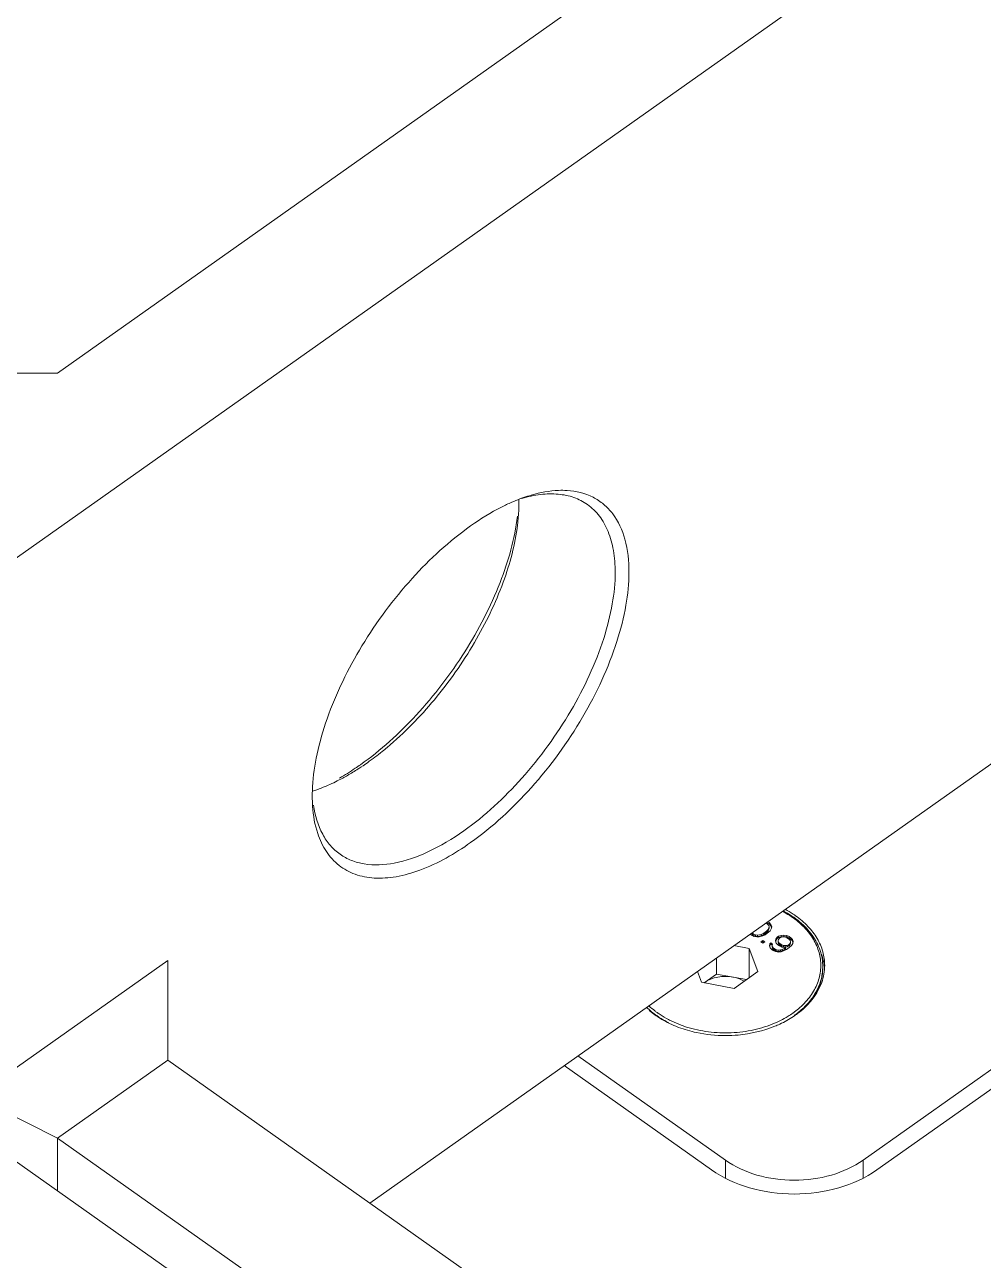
# Model space of a CAD drawing. Header units: millimetres. Extents: x 0 to 9253, y 0 to 2730.
# Drawn here: x 5074.2 to 5123.4, y 2062.3 to 2125.7 of the extents above; entities that cross this region are included whole.
import ezdxf

# ---------------------------------------------------------------- set-up
doc = ezdxf.new("R2010")
doc.units = ezdxf.units.MM
doc.layers.get('0').update_dxf_attribs({"lineweight": 13})

msp = doc.modelspace()

# ---------------------------------------------------------------- linework, layer by layer
at = {"color": 7, "linetype": 'Continuous'}
for p, q in [((5053.957, 2084.314), (5293.667, 2253.814)), ((5260.433, 2238.314), (5075.878, 2107.814)), ((5266.089, 2188.352), (5091.913, 2065.191)), ((5251.594, 2162.395), (5117.243, 2067.395)), ((5117.951, 2066.895), (5252.301, 2161.895)), ((5071.635, 2107.814), (5075.878, 2107.814)), ((5190.075, 1985.064), (5053.957, 2081.314)), ((5112.242, 2079.566), (5112.322, 2079.528)), ((5112.285, 2079.593), (5112.419, 2079.526)), ((5112.322, 2079.528), (5112.397, 2079.447)), ((5112.419, 2079.597), (5112.341, 2079.636)), ((5112.415, 2079.38), (5112.375, 2079.243)), ((5112.397, 2079.447), (5112.415, 2079.38)), ((5112.415, 2079.309), (5112.415, 2079.38)), ((5112.419, 2079.526), (5112.419, 2079.597)), ((5112.513, 2079.502), (5112.419, 2079.597)), ((5112.419, 2079.526), (5112.513, 2079.432)), ((5112.513, 2079.432), (5112.513, 2079.502)), ((5112.55, 2079.394), (5112.513, 2079.502)), ((5112.513, 2079.432), (5112.549, 2079.326)), ((5112.549, 2079.313), (5112.55, 2079.394)), ((5111.451, 2079.007), (5111.506, 2078.952)), ((5111.506, 2078.952), (5111.64, 2078.885)), ((5111.528, 2079.031), (5111.603, 2078.95)), ((5111.603, 2079.02), (5111.551, 2079.077)), ((5111.603, 2078.95), (5111.603, 2079.02)), ((5111.718, 2078.967), (5111.603, 2079.02)), ((5111.603, 2078.95), (5111.718, 2078.896)), ((5111.64, 2078.885), (5111.793, 2078.859)), ((5111.718, 2078.896), (5111.718, 2078.967)), ((5111.814, 2078.954), (5111.718, 2078.967)), ((5111.718, 2078.896), (5111.814, 2078.883)), ((5111.793, 2078.859), (5111.908, 2078.86)), ((5112.006, 2078.983), (5111.814, 2078.954)), ((5111.814, 2078.883), (5111.814, 2078.954)), ((5111.814, 2078.883), (5112.006, 2078.912)), ((5111.908, 2078.86), (5112.024, 2078.888)), ((5112.142, 2079.052), (5112.006, 2078.983)), ((5112.006, 2078.912), (5112.006, 2078.983)), ((5112.006, 2078.912), (5112.142, 2078.981)), ((5112.024, 2078.888), (5112.101, 2078.916)), ((5112.101, 2078.916), (5112.217, 2078.971)), ((5112.142, 2079.052), (5112.278, 2079.148)), ((5112.142, 2078.981), (5112.278, 2079.077)), ((5112.142, 2078.981), (5112.142, 2079.052)), ((5112.392, 2079.094), (5112.217, 2078.971)), ((5112.375, 2079.243), (5112.278, 2079.148)), ((5112.278, 2079.077), (5112.375, 2079.173)), ((5112.278, 2079.077), (5112.278, 2079.148)), ((5112.375, 2079.173), (5112.415, 2079.309)), ((5112.375, 2079.173), (5112.375, 2079.243)), ((5112.392, 2079.094), (5112.47, 2079.176)), ((5112.47, 2079.176), (5112.509, 2079.231)), ((5112.509, 2079.231), (5112.549, 2079.313)), ((5112.771, 2078.744), (5112.75, 2078.649)), ((5112.83, 2078.839), (5112.771, 2078.744)), ((5112.771, 2078.673), (5112.83, 2078.769)), ((5112.771, 2078.673), (5112.771, 2078.744)), ((5112.83, 2078.839), (5112.907, 2078.894)), ((5112.83, 2078.769), (5112.83, 2078.839)), ((5112.83, 2078.769), (5112.907, 2078.824)), ((5112.885, 2078.663), (5112.905, 2078.731)), ((5112.905, 2078.731), (5112.944, 2078.786)), ((5113.043, 2078.936), (5112.907, 2078.894)), ((5112.907, 2078.824), (5112.907, 2078.894)), ((5112.907, 2078.824), (5113.043, 2078.865)), ((5112.983, 2078.813), (5112.944, 2078.786)), ((5112.983, 2078.813), (5113.06, 2078.841)), ((5113.177, 2078.951), (5113.043, 2078.936)), ((5113.043, 2078.865), (5113.043, 2078.936)), ((5113.043, 2078.865), (5113.177, 2078.88)), ((5113.06, 2078.841), (5113.157, 2078.855)), ((5113.157, 2078.855), (5113.252, 2078.843)), ((5113.177, 2078.88), (5113.177, 2078.951)), ((5113.33, 2078.925), (5113.177, 2078.951)), ((5113.177, 2078.88), (5113.33, 2078.854)), ((5113.252, 2078.843), (5113.329, 2078.816)), ((5113.462, 2078.722), (5113.329, 2078.816)), ((5113.33, 2078.854), (5113.33, 2078.925)), ((5113.445, 2078.871), (5113.33, 2078.925)), ((5113.33, 2078.854), (5113.445, 2078.8)), ((5113.445, 2078.8), (5113.445, 2078.871)), ((5113.445, 2078.871), (5113.54, 2078.804)), ((5113.445, 2078.8), (5113.54, 2078.733)), ((5113.462, 2078.722), (5113.499, 2078.668)), ((5113.54, 2078.733), (5113.54, 2078.804)), ((5113.615, 2078.723), (5113.54, 2078.804)), ((5113.54, 2078.733), (5113.615, 2078.652)), ((5113.615, 2078.652), (5113.615, 2078.723)), ((5113.652, 2078.615), (5113.615, 2078.723)), ((5111.397, 2078.261), (5110.608, 2078.411)), ((5111.397, 2076.761), (5111.397, 2078.261)), ((5111.845, 2077.078), (5111.397, 2078.261)), ((5112.001, 2078.602), (5112.098, 2078.671)), ((5112.096, 2078.535), (5112.001, 2078.602)), ((5112.051, 2078.567), (5112.098, 2078.6)), ((5112.193, 2078.604), (5112.096, 2078.535)), ((5112.098, 2078.6), (5112.098, 2078.671)), ((5112.098, 2078.671), (5112.193, 2078.604)), ((5112.098, 2078.6), (5112.143, 2078.569)), ((5112.46, 2078.497), (5112.439, 2078.402)), ((5112.439, 2078.402), (5112.476, 2078.294)), ((5112.449, 2078.374), (5112.46, 2078.427)), ((5112.499, 2078.552), (5112.46, 2078.497)), ((5112.46, 2078.427), (5112.46, 2078.497)), ((5112.46, 2078.427), (5112.499, 2078.481)), ((5112.476, 2078.294), (5112.552, 2078.213)), ((5112.499, 2078.481), (5112.499, 2078.552)), ((5112.499, 2078.552), (5112.594, 2078.485)), ((5112.499, 2078.481), (5112.577, 2078.426)), ((5112.628, 2078.159), (5112.552, 2078.213)), ((5112.574, 2078.417), (5112.594, 2078.485)), ((5112.574, 2078.346), (5112.574, 2078.417)), ((5112.592, 2078.349), (5112.574, 2078.417)), ((5112.574, 2078.346), (5112.592, 2078.278)), ((5112.592, 2078.278), (5112.592, 2078.349)), ((5112.63, 2078.295), (5112.592, 2078.349)), ((5112.592, 2078.278), (5112.63, 2078.224)), ((5112.628, 2078.159), (5112.742, 2078.106)), ((5112.63, 2078.224), (5112.63, 2078.295)), ((5112.63, 2078.295), (5112.744, 2078.214)), ((5112.63, 2078.224), (5112.744, 2078.143)), ((5112.742, 2078.106), (5112.895, 2078.08)), ((5112.744, 2078.143), (5112.744, 2078.214)), ((5112.82, 2078.188), (5112.744, 2078.214)), ((5112.744, 2078.143), (5112.82, 2078.117)), ((5112.75, 2078.649), (5112.787, 2078.54)), ((5112.76, 2078.621), (5112.771, 2078.673)), ((5112.787, 2078.54), (5112.863, 2078.459)), ((5112.82, 2078.117), (5112.82, 2078.188)), ((5112.916, 2078.175), (5112.82, 2078.188)), ((5112.82, 2078.117), (5112.916, 2078.104)), ((5112.958, 2078.392), (5112.863, 2078.459)), ((5112.885, 2078.593), (5112.885, 2078.663)), ((5112.903, 2078.596), (5112.885, 2078.663)), ((5112.885, 2078.593), (5112.903, 2078.525)), ((5112.895, 2078.08), (5113.03, 2078.094)), ((5112.903, 2078.525), (5112.903, 2078.596)), ((5112.941, 2078.542), (5112.903, 2078.596)), ((5112.903, 2078.525), (5112.941, 2078.471)), ((5113.012, 2078.189), (5112.916, 2078.175)), ((5112.916, 2078.104), (5112.916, 2078.175)), ((5112.916, 2078.104), (5113.012, 2078.118)), ((5112.941, 2078.471), (5112.941, 2078.542)), ((5112.941, 2078.542), (5113.074, 2078.447)), ((5112.941, 2078.471), (5113.074, 2078.377)), ((5112.958, 2078.392), (5113.072, 2078.339)), ((5113.089, 2078.217), (5113.012, 2078.189)), ((5113.012, 2078.118), (5113.012, 2078.189)), ((5113.012, 2078.118), (5113.089, 2078.146)), ((5113.03, 2078.094), (5113.165, 2078.136)), ((5113.072, 2078.339), (5113.264, 2078.313)), ((5113.074, 2078.377), (5113.074, 2078.447)), ((5113.15, 2078.421), (5113.074, 2078.447)), ((5113.074, 2078.377), (5113.15, 2078.35)), ((5113.225, 2078.286), (5113.089, 2078.217)), ((5113.089, 2078.146), (5113.089, 2078.217)), ((5113.089, 2078.146), (5113.225, 2078.215)), ((5113.15, 2078.35), (5113.15, 2078.421)), ((5113.246, 2078.408), (5113.15, 2078.421)), ((5113.15, 2078.35), (5113.246, 2078.337)), ((5113.165, 2078.136), (5113.32, 2078.218)), ((5113.225, 2078.286), (5113.264, 2078.313)), ((5113.225, 2078.215), (5113.225, 2078.286)), ((5113.225, 2078.215), (5113.264, 2078.242)), ((5113.342, 2078.422), (5113.246, 2078.408)), ((5113.246, 2078.337), (5113.246, 2078.408)), ((5113.246, 2078.337), (5113.342, 2078.352)), ((5113.264, 2078.242), (5113.264, 2078.313)), ((5113.456, 2078.315), (5113.32, 2078.218)), ((5113.419, 2078.45), (5113.342, 2078.422)), ((5113.342, 2078.352), (5113.342, 2078.422)), ((5113.342, 2078.352), (5113.419, 2078.379)), ((5113.419, 2078.45), (5113.458, 2078.478)), ((5113.419, 2078.379), (5113.419, 2078.45)), ((5113.419, 2078.379), (5113.458, 2078.407)), ((5113.456, 2078.315), (5113.573, 2078.424)), ((5113.497, 2078.532), (5113.458, 2078.478)), ((5113.458, 2078.407), (5113.458, 2078.478)), ((5113.458, 2078.407), (5113.497, 2078.461)), ((5113.518, 2078.6), (5113.497, 2078.532)), ((5113.497, 2078.461), (5113.497, 2078.532)), ((5113.497, 2078.461), (5113.518, 2078.529)), ((5113.499, 2078.668), (5113.518, 2078.6)), ((5113.518, 2078.529), (5113.518, 2078.6)), ((5113.573, 2078.424), (5113.632, 2078.52)), ((5113.615, 2078.652), (5113.643, 2078.572)), ((5113.632, 2078.52), (5113.652, 2078.615)), ((5081.535, 2077.651), (5071.635, 2070.651)), ((5081.535, 2072.53), (5081.535, 2077.651)), ((5109.724, 2076.952), (5109.724, 2077.785)), ((5108.736, 2077.087), (5108.948, 2076.529)), ((5109.089, 2076.502), (5109.724, 2076.952)), ((5109.724, 2076.952), (5111.256, 2076.662)), ((5111.845, 2077.078), (5110.621, 2076.212)), ((5115.172, 2077.324), (5115.172, 2077.265)), ((5108.948, 2076.529), (5110.621, 2076.212)), ((5081.535, 2072.53), (5075.878, 2068.53)), ((5199.774, 1988.922), (5081.535, 2072.53)), ((5110.172, 2067.395), (5102.601, 2072.749)), ((5109.465, 2066.895), (5101.894, 2072.249)), ((5075.878, 2068.53), (5071.635, 2070.651)), ((5075.878, 2065.814), (5075.878, 2068.53)), ((5075.878, 2068.53), (5193.916, 1985.064)), ((5110.172, 2066.471), (5110.172, 2067.395)), ((5117.243, 2067.395), (5117.243, 2066.471))]:
    msp.add_line(p, q, dxfattribs=at)
for centre, radius, start, end in [((5102.819, 2092.939), 8.999, 110.86294, 113.70525), ((5092.114, 2101.085), 7.451, 359.98984, 1.92088), ((5102.579, 2093.561), 8.332, 109.47289, 110.84386), ((5102.365, 2094.176), 7.681, 106.30722, 109.49718), ((5083.821, 2099.07), 13.797, 303.76814, 305.2704), ((5097.289, 2086.082), 8.33, 178.2741, 179.98983), ((5097.864, 2086.065), 8.905, 176.75083, 178.27616), ((5086.683, 2093.519), 7.533, 287.71349, 289.47694), ((5112.681, 2077.037), 2.591, 4.13097, 10.55919), ((5112.675, 2077.325), 2.498, 358.64598, 359.99883), ((5109.894, 2075.412), 1.356, 125.26269, 126.42301), ((5111.834, 2077.842), 3.557, 320.08289, 321.02878), ((5111.886, 2077.8), 3.49, 321.02643, 322.7665), ((5108.99, 2078.193), 4.109, 225.88222, 230.63393), ((5109.125, 2078.47), 4.437, 229.81611, 234.78172), ((5109.212, 2078.467), 4.461, 230.65868, 234.96435), ((5109.288, 2078.595), 4.47, 234.06352, 234.82157), ((5111.049, 2078.606), 4.483, 305.2641, 305.69641), ((5111.18, 2078.428), 4.262, 305.65602, 310.08927), ((5111.2, 2078.38), 4.351, 305.65667, 310.05309), ((5109.956, 2079.881), 5.924, 250.22195, 251.1708), ((5111.041, 2078.717), 4.742, 303.71641, 305.04908), ((5111.067, 2078.56), 4.574, 305.2641, 305.69641)]:
    msp.add_arc(centre, radius, start, end, dxfattribs=at)
for points, knots in [([(5103.088, 2101.065), (5102.876, 2101.214), (5102.393, 2101.461), (5101.568, 2101.628), (5100.655, 2101.603), (5100.033, 2101.468), (5099.714, 2101.374)], [0, 0, 0, 0, 0.2225, 0.45747, 0.714627, 1, 1, 1, 1]), ([(5102.043, 2101.785), (5101.9, 2101.793), (5101.28, 2101.798), (5100.664, 2101.681), (5100.208, 2101.548)], [0, 0, 0, 0, 0.232716, 1, 1, 1, 1]), ([(5105.223, 2097.583), (5105.223, 2098.153), (5105.117, 2099.213), (5104.584, 2100.409), (5103.945, 2101.089), (5103.189, 2101.593), (5102.502, 2101.757), (5102.043, 2101.785)], [0, 0, 0, 0, 0.291419, 0.538606, 0.652467, 0.764716, 1, 1, 1, 1]), ([(5099.201, 2101.179), (5099.026, 2101.102), (5098.292, 2100.753), (5097.598, 2100.323), (5097.091, 2099.965)], [0, 0, 0, 0, 0.23616, 1, 1, 1, 1]), ([(5099.566, 2101.083), (5099.566, 2100.998), (5099.56, 2100.643), (5099.531, 2100.288), (5099.499, 2100.021)], [0, 0, 0, 0, 0.241469, 1, 1, 1, 1]), ([(5104.516, 2097.583), (5104.516, 2097.96), (5104.464, 2098.675), (5104.199, 2099.664), (5103.748, 2100.483), (5103.32, 2100.901), (5103.088, 2101.065)], [0, 0, 0, 0, 0.289643, 0.548347, 0.781425, 1, 1, 1, 1]), ([(5099.494, 2100.459), (5099.353, 2099.295), (5098.658, 2096.86), (5096.869, 2093.408), (5094.448, 2090.233), (5092.476, 2088.438), (5091.434, 2087.702)], [0, 0, 0, 0, 0.227738, 0.486207, 0.752003, 1, 1, 1, 1]), ([(5097.091, 2099.965), (5095.993, 2099.188), (5093.926, 2097.283), (5091.432, 2093.923), (5089.902, 2090.801), (5089.181, 2088.322), (5089.005, 2087.135), (5088.973, 2086.57)], [0, 0, 0, 0, 0.250908, 0.519364, 0.777297, 0.894329, 1, 1, 1, 1]), ([(5099.499, 2100.021), (5099.378, 2099.016), (5098.812, 2096.911), (5097.344, 2093.882), (5095.331, 2091.015), (5093.683, 2089.328), (5092.803, 2088.59)], [0, 0, 0, 0, 0.22485, 0.479306, 0.744644, 1, 1, 1, 1]), ([(5096.737, 2084.305), (5097.831, 2085.078), (5099.878, 2086.984), (5102.315, 2090.341), (5103.769, 2093.448), (5104.397, 2095.887), (5104.516, 2097.04), (5104.516, 2097.583)], [0, 0, 0, 0, 0.253523, 0.524317, 0.781826, 0.897152, 1, 1, 1, 1]), ([(5097.091, 2083.702), (5098.234, 2084.51), (5100.375, 2086.502), (5102.922, 2090.012), (5104.443, 2093.26), (5105.098, 2095.81), (5105.223, 2097.015), (5105.223, 2097.583)], [0, 0, 0, 0, 0.253526, 0.524317, 0.781823, 0.897151, 1, 1, 1, 1]), ([(5092.803, 2088.59), (5092.719, 2088.519), (5092.389, 2088.248), (5092.048, 2087.989), (5091.788, 2087.805)], [0, 0, 0, 0, 0.255391, 1, 1, 1, 1]), ([(5091.434, 2087.702), (5091.345, 2087.639), (5090.995, 2087.397), (5090.634, 2087.171), (5090.36, 2087.014)], [0, 0, 0, 0, 0.256112, 1, 1, 1, 1]), ([(5091.49, 2087.6), (5091.43, 2087.56), (5091.195, 2087.406), (5090.954, 2087.259), (5090.772, 2087.154)], [0, 0, 0, 0, 0.254425, 1, 1, 1, 1]), ([(5090.772, 2087.154), (5090.689, 2087.106), (5090.363, 2086.924), (5090.028, 2086.758), (5089.774, 2086.647)], [0, 0, 0, 0, 0.257524, 1, 1, 1, 1]), ([(5089.774, 2086.647), (5089.726, 2086.625), (5089.535, 2086.543), (5089.341, 2086.468), (5089.195, 2086.417)], [0, 0, 0, 0, 0.255111, 1, 1, 1, 1]), ([(5088.959, 2086.083), (5088.959, 2085.91), (5088.98, 2085.265), (5089.089, 2084.619), (5089.238, 2084.17)], [0, 0, 0, 0, 0.268463, 1, 1, 1, 1]), ([(5089.026, 2085.615), (5089.101, 2085.1), (5089.311, 2084.354), (5089.864, 2083.541), (5090.204, 2083.231), (5090.387, 2083.102)], [0, 0, 0, 0, 0.533302, 0.771458, 1, 1, 1, 1]), ([(5089.238, 2084.17), (5089.346, 2083.842), (5089.629, 2083.231), (5090.295, 2082.493), (5091.161, 2082.021), (5092.18, 2081.833), (5093.315, 2081.92), (5095.039, 2082.414), (5096.282, 2083.13), (5097.091, 2083.702)], [0, 0, 0, 0, 0.111445, 0.214237, 0.315791, 0.423823, 0.544201, 0.680178, 1, 1, 1, 1]), ([(5090.387, 2083.102), (5090.566, 2082.975), (5090.966, 2082.759), (5091.9, 2082.51), (5093.28, 2082.587), (5095.018, 2083.208), (5096.157, 2083.894), (5096.737, 2084.305)], [0, 0, 0, 0, 0.096437, 0.196831, 0.420864, 0.688207, 1, 1, 1, 1]), ([(5113.101, 2080.173), (5113.359, 2080.037), (5113.836, 2079.732), (5114.339, 2079.247), (5114.648, 2078.82), (5114.83, 2078.49), (5114.964, 2078.148), (5115.048, 2077.799), (5115.08, 2077.444), (5115.062, 2077.09), (5114.992, 2076.738), (5114.872, 2076.394), (5114.704, 2076.061), (5114.411, 2075.628), (5114.131, 2075.341), (5113.925, 2075.167)], [0, 0, 0, 0, 0.141939, 0.274322, 0.337168, 0.398009, 0.457196, 0.515186, 0.572514, 0.62976, 0.687509, 0.746314, 0.806656, 0.868913, 1, 1, 1, 1]), ([(5113.135, 2080.197), (5113.437, 2080.039), (5113.861, 2079.762), (5114.34, 2079.311), (5114.637, 2078.95), (5114.873, 2078.566), (5115.045, 2078.163), (5115.149, 2077.747), (5115.172, 2077.465), (5115.172, 2077.324)], [0, 0, 0, 0, 0.276167, 0.406829, 0.532553, 0.653823, 0.771415, 0.8864, 1, 1, 1, 1]), ([(5113.779, 2079.945), (5113.737, 2079.975), (5113.564, 2080.093), (5113.383, 2080.2), (5113.243, 2080.274)], [0, 0, 0, 0, 0.245563, 1, 1, 1, 1]), ([(5115.272, 2077.395), (5115.272, 2077.632), (5115.204, 2078.116), (5114.903, 2078.804), (5114.421, 2079.432), (5114.006, 2079.784), (5113.779, 2079.945)], [0, 0, 0, 0, 0.23175, 0.471861, 0.726968, 1, 1, 1, 1]), ([(5115.072, 2078.042), (5115.09, 2077.999), (5115.155, 2077.827), (5115.203, 2077.648), (5115.229, 2077.512)], [0, 0, 0, 0, 0.25298, 1, 1, 1, 1]), ([(5110.561, 2076.793), (5110.433, 2076.818), (5110.172, 2076.841), (5109.786, 2076.806), (5109.425, 2076.702), (5109.208, 2076.587), (5109.112, 2076.519)], [0, 0, 0, 0, 0.258192, 0.516354, 0.765954, 1, 1, 1, 1]), ([(5115.172, 2077.265), (5115.169, 2077.165), (5115.152, 2076.963), (5115.09, 2076.663), (5114.992, 2076.368), (5114.813, 2075.98), (5114.499, 2075.518), (5114.177, 2075.198), (5114, 2075.049)], [0, 0, 0, 0, 0.116959, 0.234917, 0.354664, 0.476902, 0.730728, 1, 1, 1, 1]), ([(5114.643, 2075.682), (5114.728, 2075.802), (5114.879, 2076.05), (5115.048, 2076.445), (5115.15, 2076.852), (5115.172, 2077.128), (5115.172, 2077.265)], [0, 0, 0, 0, 0.260229, 0.511961, 0.757579, 1, 1, 1, 1]), ([(5115.172, 2077.265), (5115.172, 2077.129), (5115.15, 2076.854), (5115.051, 2076.449), (5114.888, 2076.056), (5114.741, 2075.81), (5114.659, 2075.69)], [0, 0, 0, 0, 0.243352, 0.489524, 0.741004, 1, 1, 1, 1]), ([(5114.665, 2075.688), (5114.855, 2075.938), (5115.161, 2076.481), (5115.272, 2077.097), (5115.272, 2077.395)], [0, 0, 0, 0, 0.51347, 1, 1, 1, 1]), ([(5111.14, 2076.579), (5111.097, 2076.605), (5110.915, 2076.702), (5110.715, 2076.764), (5110.561, 2076.793)], [0, 0, 0, 0, 0.240484, 1, 1, 1, 1]), ([(5113.764, 2074.835), (5113.841, 2074.889), (5114.129, 2075.104), (5114.391, 2075.355), (5114.562, 2075.559)], [0, 0, 0, 0, 0.258665, 1, 1, 1, 1]), ([(5106.665, 2074.976), (5106.627, 2075.003), (5106.481, 2075.112), (5106.342, 2075.231), (5106.244, 2075.325)], [0, 0, 0, 0, 0.254373, 1, 1, 1, 1]), ([(5107.296, 2074.59), (5107.245, 2074.616), (5107.045, 2074.723), (5106.851, 2074.844), (5106.713, 2074.941)], [0, 0, 0, 0, 0.254618, 1, 1, 1, 1]), ([(5113.637, 2074.945), (5113.558, 2074.889), (5113.224, 2074.669), (5112.863, 2074.491), (5112.582, 2074.378)], [0, 0, 0, 0, 0.242502, 1, 1, 1, 1]), ([(5106.566, 2074.845), (5106.646, 2074.789), (5106.981, 2074.567), (5107.343, 2074.386), (5107.625, 2074.271)], [0, 0, 0, 0, 0.242389, 1, 1, 1, 1]), ([(5107.248, 2074.457), (5107.195, 2074.484), (5106.99, 2074.592), (5106.793, 2074.715), (5106.651, 2074.814)], [0, 0, 0, 0, 0.254611, 1, 1, 1, 1]), ([(5107.951, 2074.307), (5107.894, 2074.327), (5107.672, 2074.411), (5107.454, 2074.509), (5107.296, 2074.59)], [0, 0, 0, 0, 0.253783, 1, 1, 1, 1]), ([(5107.625, 2074.271), (5107.674, 2074.251), (5107.871, 2074.174), (5108.072, 2074.107), (5108.225, 2074.062)], [0, 0, 0, 0, 0.247368, 1, 1, 1, 1]), ([(5112.582, 2074.378), (5112.231, 2074.238), (5111.489, 2074.023), (5110.33, 2073.899), (5109.163, 2073.971), (5108.405, 2074.151), (5108.044, 2074.274)], [0, 0, 0, 0, 0.245015, 0.498097, 0.752168, 1, 1, 1, 1]), ([(5112.711, 2074.268), (5112.797, 2074.303), (5113.13, 2074.447), (5113.449, 2074.623), (5113.673, 2074.773)], [0, 0, 0, 0, 0.256451, 1, 1, 1, 1]), ([(5108.225, 2074.062), (5108.381, 2074.017), (5109.019, 2073.856), (5109.68, 2073.789), (5110.176, 2073.789)], [0, 0, 0, 0, 0.246145, 1, 1, 1, 1]), ([(5110.176, 2073.789), (5110.397, 2073.789), (5111.259, 2073.829), (5112.116, 2074.026), (5112.711, 2074.268)], [0, 0, 0, 0, 0.255834, 1, 1, 1, 1]), ([(5117.243, 2067.395), (5116.755, 2067.05), (5115.599, 2066.527), (5113.708, 2066.273), (5111.817, 2066.527), (5110.661, 2067.05), (5110.172, 2067.395)], [0, 0, 0, 0, 0.24075, 0.5, 0.75925, 1, 1, 1, 1]), ([(5109.465, 2066.895), (5110.051, 2066.481), (5111.438, 2065.853), (5113.708, 2065.549), (5115.977, 2065.853), (5117.365, 2066.481), (5117.951, 2066.895)], [0, 0, 0, 0, 0.240764, 0.5, 0.759237, 1, 1, 1, 1])]:
    msp.add_open_spline(points, degree=3, knots=knots, dxfattribs=at)

doc.saveas('drawing.dxf')
